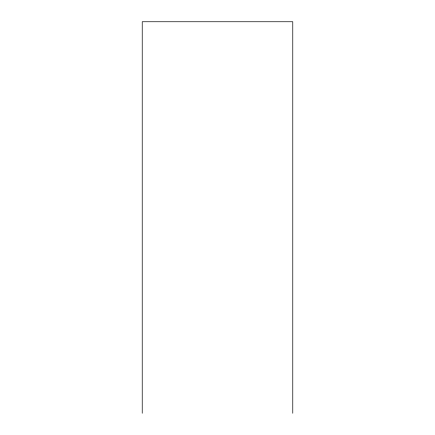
<?xml version="1.0" encoding="UTF-8"?>
<svg xmlns="http://www.w3.org/2000/svg" width="435" height="435" viewBox="0 0 435 435"><rect width="100%" height="100%" fill="white"/><g stroke="black" fill="none" stroke-linecap="round" stroke-linejoin="round"><path stroke-width="0.65" d="M292.771 413.25L292.771 21.75L142.229 21.75L142.229 413.25"/></g></svg>
